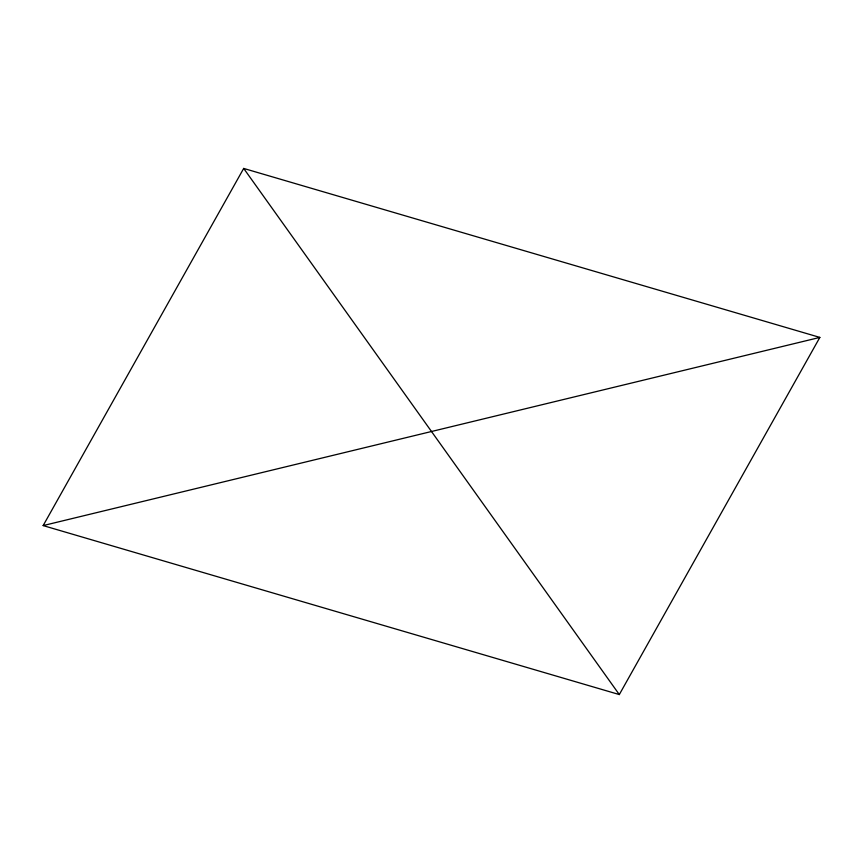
<?xml version="1.0" encoding="UTF-8"?>
<svg xmlns="http://www.w3.org/2000/svg" width="863" height="863" viewBox="0 0 863 863"><rect width="100%" height="100%" fill="white"/><g stroke="black" fill="none" stroke-linecap="round" stroke-linejoin="round"><path stroke-width="1.29" d="M43.15 525.589L243.69 168.436L819.85 337.411L619.31 694.564L43.15 525.589L819.85 337.411M243.69 168.436L619.31 694.564"/></g></svg>
